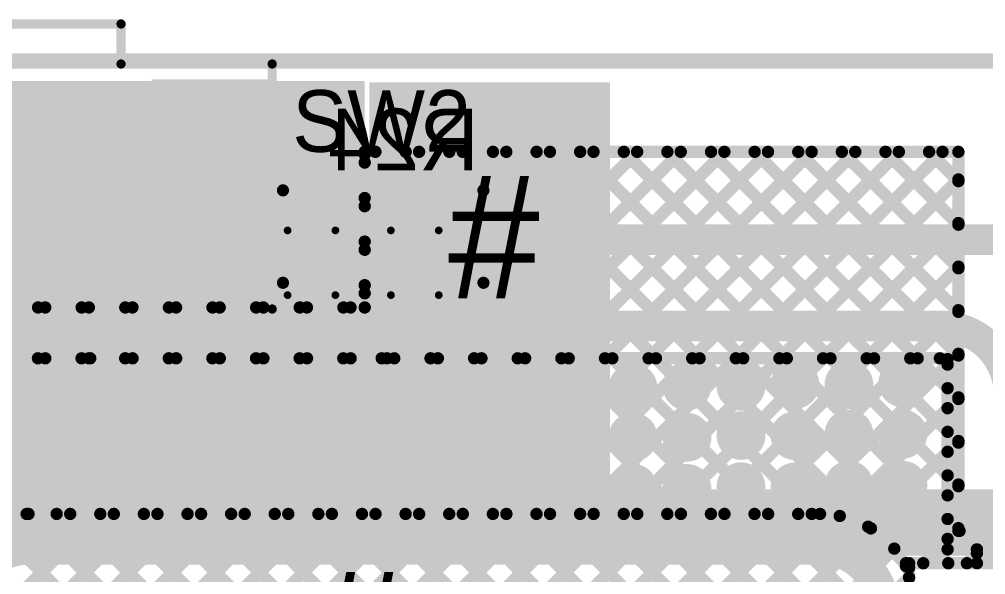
# Model space of a CAD drawing. Header units: millimetres. Extents: x 3.06 to 5.82, y 1.29 to 3.84.
# Drawn here: x 4.115 to 4.742, y 3.478 to 3.838 of the extents above; entities that cross this region are included whole.
import ezdxf

# ---------------------------------------------------------------- set-up
doc = ezdxf.new("R2010")
doc.units = ezdxf.units.MM
doc.header["$MEASUREMENT"] = 0
for name, color, linetype in [('BottomLayer', 5, 'Continuous'), ('BottomOverlay', 54, 'Continuous'), ('BottomPaste', 16, 'Continuous'), ('BottomSolder', 6, 'Continuous'), ('Mechanical13', 56, 'Continuous'), ('MultiLayer', 9, 'Continuous'), ('TopLayer', 1, 'Continuous'), ('TopOverlay', 2, 'Continuous'), ('TopPaste', 8, 'Continuous'), ('TopSolder', 216, 'Continuous'), ('ViaHoleLayer', 16, 'Continuous')]:
    doc.layers.add(name, color=color, linetype=linetype)

# ---------------------------------------------------------------- blocks, each defined once
blk = doc.blocks.new('C__0603_22')
at = {"layer": 'TopLayer'}
for points in [[(-0.045, 0.0175), (-0.045, -0.0175), (-0.015, 0.0175), (-0.015, -0.0175)], [(0.015, 0.0175), (0.015, -0.0175), (0.045, 0.0175), (0.045, -0.0175)]]:
    blk.add_solid(points, dxfattribs=at)
at = {"layer": 'TopOverlay', "const_width": 0.005}
for points in [[(-0.049, 0.021), (-0.018, 0.021)], [(-0.049, -0.021), (-0.049, 0.021)], [(0.018, 0.021), (0.049, 0.021)], [(0.049, -0.021), (0.049, 0.021)], [(-0.049, -0.021), (-0.018, -0.021)], [(0.018, -0.021), (0.049, -0.021)]]:
    blk.add_lwpolyline(points, dxfattribs=at)
at = {"layer": 'TopOverlay', "const_width": 0.0025}
for points in [[(-0.05025, 0.021, 1), (-0.04775, 0.021, 1)], [(-0.05025, 0.021, 1), (-0.04775, 0.021, 1)], [(-0.01925, 0.021, 1), (-0.01675, 0.021, 1)], [(0.01675, 0.021, 1), (0.01925, 0.021, 1)], [(0.04775, 0.021, 1), (0.05025, 0.021, 1)], [(0.04775, 0.021, 1), (0.05025, 0.021, 1)], [(-0.05025, -0.021, 1), (-0.04775, -0.021, 1)], [(-0.05025, -0.021, 1), (-0.04775, -0.021, 1)], [(-0.01925, -0.021, 1), (-0.01675, -0.021, 1)], [(0.01675, -0.021, 1), (0.01925, -0.021, 1)], [(0.04775, -0.021, 1), (0.05025, -0.021, 1)], [(0.04775, -0.021, 1), (0.05025, -0.021, 1)]]:
    blk.add_lwpolyline(points, format="xyb", close=True, dxfattribs=at)
at = {"layer": 'TopPaste'}
for points in [[(-0.045, 0.0175), (-0.045, -0.0175), (-0.015, 0.0175), (-0.015, -0.0175)], [(0.015, 0.0175), (0.015, -0.0175), (0.045, 0.0175), (0.045, -0.0175)]]:
    blk.add_solid(points, dxfattribs=at)
at = {"layer": 'TopSolder'}
for points in [[(-0.04736, 0.01986), (-0.04736, -0.01986), (-0.01264, 0.01986), (-0.01264, -0.01986)], [(0.01264, 0.01986), (0.01264, -0.01986), (0.04736, 0.01986), (0.04736, -0.01986)]]:
    blk.add_solid(points, dxfattribs=at)
blk = doc.blocks.new('RES_0805_B_75')
at = {"layer": 'BottomLayer'}
for points in [[(-0.06, -0.025), (-0.02, -0.025), (-0.06, 0.025), (-0.02, 0.025)], [(0.02, -0.025), (0.06, -0.025), (0.02, 0.025), (0.06, 0.025)]]:
    blk.add_solid(points, dxfattribs=at)
at = {"layer": 'BottomOverlay', "const_width": 0.00787}
for points in [[(-0.065, 0.03), (0.065, 0.03)], [(-0.065, -0.03), (-0.065, 0.03)], [(0.065, -0.03), (0.065, 0.03)], [(-0.065, -0.03), (0.065, -0.03)]]:
    blk.add_lwpolyline(points, dxfattribs=at)
at = {"layer": 'BottomOverlay', "const_width": 0.00394}
for points in [[(-0.06697, 0.03, 1), (-0.06303, 0.03, 1)], [(-0.06697, 0.03, 1), (-0.06303, 0.03, 1)], [(0.06303, 0.03, 1), (0.06697, 0.03, 1)], [(0.06303, 0.03, 1), (0.06697, 0.03, 1)], [(-0.06697, -0.03, 1), (-0.06303, -0.03, 1)], [(-0.06697, -0.03, 1), (-0.06303, -0.03, 1)], [(0.06303, -0.03, 1), (0.06697, -0.03, 1)], [(0.06303, -0.03, 1), (0.06697, -0.03, 1)]]:
    blk.add_lwpolyline(points, format="xyb", close=True, dxfattribs=at)
at = {"layer": 'BottomPaste'}
for points in [[(-0.06, -0.025), (-0.02, -0.025), (-0.06, 0.025), (-0.02, 0.025)], [(0.02, -0.025), (0.06, -0.025), (0.02, 0.025), (0.06, 0.025)]]:
    blk.add_solid(points, dxfattribs=at)
at = {"layer": 'BottomSolder'}
for points in [[(-0.064, -0.029), (-0.016, -0.029), (-0.064, 0.029), (-0.016, 0.029)], [(0.016, -0.029), (0.064, -0.029), (0.016, 0.029), (0.064, 0.029)]]:
    blk.add_solid(points, dxfattribs=at)
blk = doc.blocks.new('KSS221GLFS_101')
at = {"layer": 'TopLayer'}
for points in [[(-0.14076, -0.065), (-0.07383, -0.065), (-0.14076, 0.065), (-0.07383, 0.065)], [(0.07383, -0.065), (0.14076, -0.065), (0.07383, 0.065), (0.14076, 0.065)]]:
    blk.add_solid(points, dxfattribs=at)
at = {"layer": 'TopOverlay', "const_width": 0.006}
for points in [[(-0.148, 0.08), (-0.148, -0.079)], [(0.148, 0.08), (-0.148, 0.08)], [(0.148, 0.08), (0.148, -0.08)], [(-0.05, -0.079), (-0.148, -0.079)], [(-0.05, -0.079), (-0.05, -0.105)], [(0.148, -0.08), (0.05, -0.08)], [(0.05, -0.08), (0.05, -0.105)], [(0.05, -0.105), (-0.05, -0.105)]]:
    blk.add_lwpolyline(points, dxfattribs=at)
at = {"layer": 'TopOverlay', "const_width": 0.003}
for points in [[(-0.1495, 0.08, 1), (-0.1465, 0.08, 1)], [(-0.1495, 0.08, 1), (-0.1465, 0.08, 1)], [(0.1465, 0.08, 1), (0.1495, 0.08, 1)], [(0.1465, 0.08, 1), (0.1495, 0.08, 1)], [(-0.1495, -0.079, 1), (-0.1465, -0.079, 1)], [(-0.1495, -0.079, 1), (-0.1465, -0.079, 1)], [(-0.0515, -0.079, 1), (-0.0485, -0.079, 1)], [(-0.0515, -0.079, 1), (-0.0485, -0.079, 1)], [(0.0485, -0.08, 1), (0.0515, -0.08, 1)], [(0.0485, -0.08, 1), (0.0515, -0.08, 1)], [(0.1465, -0.08, 1), (0.1495, -0.08, 1)], [(0.1465, -0.08, 1), (0.1495, -0.08, 1)], [(-0.0515, -0.105, 1), (-0.0485, -0.105, 1)], [(-0.0515, -0.105, 1), (-0.0485, -0.105, 1)], [(0.0485, -0.105, 1), (0.0515, -0.105, 1)], [(0.0485, -0.105, 1), (0.0515, -0.105, 1)]]:
    blk.add_lwpolyline(points, format="xyb", close=True, dxfattribs=at)
at = {"layer": 'TopPaste'}
for points in [[(-0.14076, -0.065), (-0.07383, -0.065), (-0.14076, 0.065), (-0.07383, 0.065)], [(0.07383, -0.065), (0.14076, -0.065), (0.07383, 0.065), (0.14076, 0.065)]]:
    blk.add_solid(points, dxfattribs=at)
at = {"layer": 'TopSolder'}
for points in [[(-0.14476, -0.069), (-0.06983, -0.069), (-0.14476, 0.069), (-0.06983, 0.069)], [(0.06983, -0.069), (0.14476, -0.069), (0.06983, 0.069), (0.14476, 0.069)]]:
    blk.add_solid(points, dxfattribs=at)

msp = doc.modelspace()

# ---------------------------------------------------------------- linework, layer by layer
at = {"layer": 'BottomLayer'}
for points, const_width in [([(4.10909, 3.778, 1), (4.12091, 3.778, 1)], 0.01181), ([(4.13509, 3.778, 1), (4.14691, 3.778, 1)], 0.01181), ([(4.16109, 3.778, 1), (4.17291, 3.778, 1)], 0.01181), ([(4.39, 3.695, 1), (4.4, 3.695, 1)], 0.01), ([(4.74334, 3.695, 1), (4.75334, 3.695, 1)], 0.01), ([(4.74334, 3.695, 1), (4.75334, 3.695, 1)], 0.01), ([(4.156, 3.639, 1), (4.166, 3.639, 1)], 0.01), ([(4.707, 3.639, 1), (4.717, 3.639, 1)], 0.01), ([(4.707, 3.639, 1), (4.717, 3.639, 1)], 0.01), ([(4.12512, 3.618, 1), (4.12912, 3.618, 1)], 0.004), ([(4.12989, 3.618, 1), (4.13389, 3.618, 1)], 0.004), ([(4.1534, 3.618, 1), (4.1574, 3.618, 1)], 0.004), ([(4.15818, 3.618, 1), (4.16218, 3.618, 1)], 0.004), ([(4.159, 3.618, 1), (4.163, 3.618, 1)], 0.004), ([(4.159, 3.618, 1), (4.163, 3.618, 1)], 0.004), ([(4.159, 3.618, 1), (4.163, 3.618, 1)], 0.004), ([(4.18168, 3.618, 1), (4.18568, 3.618, 1)], 0.004), ([(4.18646, 3.618, 1), (4.19046, 3.618, 1)], 0.004), ([(4.20997, 3.618, 1), (4.21397, 3.618, 1)], 0.004), ([(4.21474, 3.618, 1), (4.21874, 3.618, 1)], 0.004), ([(4.23825, 3.618, 1), (4.24225, 3.618, 1)], 0.004), ([(4.24303, 3.618, 1), (4.24703, 3.618, 1)], 0.004), ([(4.26654, 3.618, 1), (4.27054, 3.618, 1)], 0.004), ([(4.27131, 3.618, 1), (4.27531, 3.618, 1)], 0.004), ([(4.29482, 3.618, 1), (4.29882, 3.618, 1)], 0.004), ([(4.2996, 3.618, 1), (4.3036, 3.618, 1)], 0.004), ([(4.32311, 3.618, 1), (4.32711, 3.618, 1)], 0.004), ([(4.32788, 3.618, 1), (4.33188, 3.618, 1)], 0.004), ([(4.348, 3.618, 1), (4.352, 3.618, 1)], 0.004), ([(4.348, 3.618, 1), (4.352, 3.618, 1)], 0.004), ([(4.348, 3.618, 1), (4.352, 3.618, 1)], 0.004), ([(4.35139, 3.618, 1), (4.35539, 3.618, 1)], 0.004), ([(4.35617, 3.618, 1), (4.36017, 3.618, 1)], 0.004), ([(4.37967, 3.618, 1), (4.38367, 3.618, 1)], 0.004), ([(4.38445, 3.618, 1), (4.38845, 3.618, 1)], 0.004), ([(4.40796, 3.618, 1), (4.41196, 3.618, 1)], 0.004), ([(4.41273, 3.618, 1), (4.41673, 3.618, 1)], 0.004), ([(4.43624, 3.618, 1), (4.44024, 3.618, 1)], 0.004), ([(4.44102, 3.618, 1), (4.44502, 3.618, 1)], 0.004), ([(4.46453, 3.618, 1), (4.46853, 3.618, 1)], 0.004), ([(4.4693, 3.618, 1), (4.4733, 3.618, 1)], 0.004), ([(4.49281, 3.618, 1), (4.49681, 3.618, 1)], 0.004), ([(4.49759, 3.618, 1), (4.50159, 3.618, 1)], 0.004), ([(4.5211, 3.618, 1), (4.5251, 3.618, 1)], 0.004), ([(4.52587, 3.618, 1), (4.52987, 3.618, 1)], 0.004), ([(4.54938, 3.618, 1), (4.55338, 3.618, 1)], 0.004), ([(4.55416, 3.618, 1), (4.55816, 3.618, 1)], 0.004), ([(4.57766, 3.618, 1), (4.58166, 3.618, 1)], 0.004), ([(4.58244, 3.618, 1), (4.58644, 3.618, 1)], 0.004), ([(4.60595, 3.618, 1), (4.60995, 3.618, 1)], 0.004), ([(4.61072, 3.618, 1), (4.61472, 3.618, 1)], 0.004), ([(4.63423, 3.618, 1), (4.63823, 3.618, 1)], 0.004), ([(4.63901, 3.618, 1), (4.64301, 3.618, 1)], 0.004), ([(4.66252, 3.618, 1), (4.66652, 3.618, 1)], 0.004), ([(4.66729, 3.618, 1), (4.67129, 3.618, 1)], 0.004), ([(4.6908, 3.618, 1), (4.6948, 3.618, 1)], 0.004), ([(4.69558, 3.618, 1), (4.69958, 3.618, 1)], 0.004), ([(4.71, 3.618, 1), (4.714, 3.618, 1)], 0.004), ([(4.71, 3.618, 1), (4.714, 3.618, 1)], 0.004), ([(4.715, 3.61747, 1), (4.719, 3.61747, 1)], 0.004), ([(4.715, 3.61747, 1), (4.719, 3.61747, 1)], 0.004), ([(4.715, 3.61391, 1), (4.719, 3.61391, 1)], 0.004), ([(4.40209, 3.598, 1), (4.41391, 3.598, 1)], 0.01181), ([(4.43709, 3.59789, 1), (4.44891, 3.59789, 1)], 0.01181), ([(4.47209, 3.599, 1), (4.48391, 3.599, 1)], 0.01181), ([(4.50709, 3.59889, 1), (4.51891, 3.59889, 1)], 0.01181), ([(4.54209, 3.6, 1), (4.55391, 3.6, 1)], 0.01181), ([(4.57709, 3.59989, 1), (4.58891, 3.59989, 1)], 0.01181), ([(4.61209, 3.601, 1), (4.62391, 3.601, 1)], 0.01181), ([(4.64709, 3.60089, 1), (4.65891, 3.60089, 1)], 0.01181), ([(4.68209, 3.602, 1), (4.69391, 3.602, 1)], 0.01181), ([(4.12209, 3.59522, 1), (4.13391, 3.59522, 1)], 0.01181), ([(4.15709, 3.59511, 1), (4.16891, 3.59511, 1)], 0.01181), ([(4.19209, 3.595, 1), (4.20391, 3.595, 1)], 0.01181), ([(4.22709, 3.59611, 1), (4.23891, 3.59611, 1)], 0.01181), ([(4.26209, 3.596, 1), (4.27391, 3.596, 1)], 0.01181), ([(4.29709, 3.59711, 1), (4.30891, 3.59711, 1)], 0.01181), ([(4.33209, 3.597, 1), (4.34391, 3.597, 1)], 0.01181), ([(4.36709, 3.59689, 1), (4.37891, 3.59689, 1)], 0.01181), ([(4.715, 3.59858, 1), (4.719, 3.59858, 1)], 0.004), ([(4.715, 3.58563, 1), (4.719, 3.58563, 1)], 0.004), ([(4.50709, 3.56689, 1), (4.51891, 3.56689, 1)], 0.01181), ([(4.54209, 3.56678, 1), (4.55391, 3.56678, 1)], 0.01181), ([(4.57709, 3.56789, 1), (4.58891, 3.56789, 1)], 0.01181), ([(4.61209, 3.56778, 1), (4.62391, 3.56778, 1)], 0.01181), ([(4.64709, 3.56889, 1), (4.65891, 3.56889, 1)], 0.01181), ([(4.68209, 3.56878, 1), (4.69391, 3.56878, 1)], 0.01181), ([(4.12209, 3.562, 1), (4.13391, 3.562, 1)], 0.01181), ([(4.15709, 3.56189, 1), (4.16891, 3.56189, 1)], 0.01181), ([(4.19209, 3.563, 1), (4.20391, 3.563, 1)], 0.01181), ([(4.22709, 3.56289, 1), (4.23891, 3.56289, 1)], 0.01181), ([(4.26209, 3.564, 1), (4.27391, 3.564, 1)], 0.01181), ([(4.29709, 3.56389, 1), (4.30891, 3.56389, 1)], 0.01181), ([(4.33209, 3.56378, 1), (4.34391, 3.56378, 1)], 0.01181), ([(4.36709, 3.56489, 1), (4.37891, 3.56489, 1)], 0.01181), ([(4.40209, 3.56478, 1), (4.41391, 3.56478, 1)], 0.01181), ([(4.43709, 3.56589, 1), (4.44891, 3.56589, 1)], 0.01181), ([(4.47209, 3.56578, 1), (4.48391, 3.56578, 1)], 0.01181), ([(4.715, 3.57029, 1), (4.719, 3.57029, 1)], 0.004), ([(4.715, 3.55735, 1), (4.719, 3.55735, 1)], 0.004), ([(4.64709, 3.53567, 1), (4.65891, 3.53567, 1)], 0.01181), ([(4.68209, 3.53555, 1), (4.69391, 3.53555, 1)], 0.01181), ([(4.12209, 3.52878, 1), (4.13391, 3.52878, 1)], 0.01181), ([(4.19209, 3.52978, 1), (4.20391, 3.52978, 1)], 0.01181), ([(4.22709, 3.52967, 1), (4.23891, 3.52967, 1)], 0.01181), ([(4.26209, 3.53078, 1), (4.27391, 3.53078, 1)], 0.01181), ([(4.29709, 3.53067, 1), (4.30891, 3.53067, 1)], 0.01181), ([(4.33209, 3.53055, 1), (4.34391, 3.53055, 1)], 0.01181), ([(4.36709, 3.53167, 1), (4.37891, 3.53167, 1)], 0.01181), ([(4.40209, 3.53155, 1), (4.41391, 3.53155, 1)], 0.01181), ([(4.43709, 3.53267, 1), (4.44891, 3.53267, 1)], 0.01181), ([(4.47209, 3.53255, 1), (4.48391, 3.53255, 1)], 0.01181), ([(4.50709, 3.53367, 1), (4.51891, 3.53367, 1)], 0.01181), ([(4.54209, 3.53355, 1), (4.55391, 3.53355, 1)], 0.01181), ([(4.57709, 3.53467, 1), (4.58891, 3.53467, 1)], 0.01181), ([(4.61209, 3.53455, 1), (4.62391, 3.53455, 1)], 0.01181), ([(4.715, 3.54201, 1), (4.719, 3.54201, 1)], 0.004), ([(4.15709, 3.52867, 1), (4.16891, 3.52867, 1)], 0.01181), ([(4.715, 3.52906, 1), (4.719, 3.52906, 1)], 0.004), ([(4.11777, 3.51699, 1), (4.12177, 3.51699, 1)], 0.004), ([(4.119, 3.517, 1), (4.123, 3.517, 1)], 0.004), ([(4.119, 3.517, 1), (4.123, 3.517, 1)], 0.004), ([(4.13725, 3.517, 1), (4.14125, 3.517, 1)], 0.004), ([(4.14604, 3.517, 1), (4.15004, 3.517, 1)], 0.004), ([(4.16554, 3.517, 1), (4.16954, 3.517, 1)], 0.004), ([(4.17432, 3.517, 1), (4.17832, 3.517, 1)], 0.004), ([(4.19382, 3.517, 1), (4.19782, 3.517, 1)], 0.004), ([(4.20261, 3.517, 1), (4.20661, 3.517, 1)], 0.004), ([(4.22211, 3.517, 1), (4.22611, 3.517, 1)], 0.004), ([(4.23089, 3.517, 1), (4.23489, 3.517, 1)], 0.004), ([(4.25039, 3.517, 1), (4.25439, 3.517, 1)], 0.004), ([(4.25918, 3.517, 1), (4.26318, 3.517, 1)], 0.004), ([(4.27867, 3.517, 1), (4.28267, 3.517, 1)], 0.004), ([(4.28746, 3.517, 1), (4.29146, 3.517, 1)], 0.004), ([(4.30696, 3.517, 1), (4.31096, 3.517, 1)], 0.004), ([(4.31574, 3.517, 1), (4.31974, 3.517, 1)], 0.004), ([(4.33524, 3.517, 1), (4.33924, 3.517, 1)], 0.004), ([(4.34403, 3.517, 1), (4.34803, 3.517, 1)], 0.004), ([(4.36353, 3.517, 1), (4.36753, 3.517, 1)], 0.004), ([(4.37231, 3.517, 1), (4.37631, 3.517, 1)], 0.004), ([(4.39181, 3.517, 1), (4.39581, 3.517, 1)], 0.004), ([(4.4006, 3.517, 1), (4.4046, 3.517, 1)], 0.004), ([(4.4201, 3.517, 1), (4.4241, 3.517, 1)], 0.004), ([(4.42888, 3.517, 1), (4.43288, 3.517, 1)], 0.004), ([(4.44838, 3.517, 1), (4.45238, 3.517, 1)], 0.004), ([(4.45717, 3.517, 1), (4.46117, 3.517, 1)], 0.004), ([(4.47666, 3.517, 1), (4.48066, 3.517, 1)], 0.004), ([(4.48545, 3.517, 1), (4.48945, 3.517, 1)], 0.004), ([(4.50495, 3.517, 1), (4.50895, 3.517, 1)], 0.004), ([(4.51373, 3.517, 1), (4.51773, 3.517, 1)], 0.004), ([(4.53323, 3.517, 1), (4.53723, 3.517, 1)], 0.004), ([(4.54202, 3.517, 1), (4.54602, 3.517, 1)], 0.004), ([(4.56152, 3.517, 1), (4.56552, 3.517, 1)], 0.004), ([(4.5703, 3.517, 1), (4.5743, 3.517, 1)], 0.004), ([(4.5898, 3.517, 1), (4.5938, 3.517, 1)], 0.004), ([(4.59859, 3.517, 1), (4.60259, 3.517, 1)], 0.004), ([(4.61809, 3.517, 1), (4.62209, 3.517, 1)], 0.004), ([(4.62687, 3.517, 1), (4.63087, 3.517, 1)], 0.004), ([(4.63227, 3.517, 1), (4.63627, 3.517, 1)], 0.004), ([(4.63227, 3.517, 1), (4.63627, 3.517, 1)], 0.004), ([(4.64505, 3.51568, 1), (4.64905, 3.51568, 1)], 0.004), ([(4.715, 3.51372, 1), (4.719, 3.51372, 1)], 0.004), ([(4.66346, 3.50869, 1), (4.66746, 3.50869, 1)], 0.004), ([(4.66527, 3.50762, 1), (4.66927, 3.50762, 1)], 0.004), ([(4.1155, 3.495, 1), (4.1265, 3.495, 1)], 0.011), ([(4.1155, 3.495, 1), (4.1265, 3.495, 1)], 0.011), ([(4.62877, 3.495, 1), (4.63977, 3.495, 1)], 0.011), ([(4.62877, 3.495, 1), (4.63977, 3.495, 1)], 0.011), ([(4.715, 3.50078, 1), (4.719, 3.50078, 1)], 0.004), ([(4.68042, 3.49448, 1), (4.68442, 3.49448, 1)], 0.004), ([(4.715, 3.494, 1), (4.719, 3.494, 1)], 0.004), ([(4.715, 3.494, 1), (4.719, 3.494, 1)], 0.004), ([(4.734, 3.494, 1), (4.738, 3.494, 1)], 0.004), ([(4.734, 3.494, 1), (4.738, 3.494, 1)], 0.004), ([(4.734, 3.49149, 1), (4.738, 3.49149, 1)], 0.004), ([(4.688, 3.485, 1), (4.692, 3.485, 1)], 0.004), ([(4.688, 3.48306, 1), (4.692, 3.48306, 1)], 0.004), ([(4.69922, 3.485, 1), (4.70322, 3.485, 1)], 0.004), ([(4.71544, 3.485, 1), (4.71944, 3.485, 1)], 0.004), ([(4.72751, 3.485, 1), (4.73151, 3.485, 1)], 0.004), ([(4.734, 3.485, 1), (4.738, 3.485, 1)], 0.004), ([(4.734, 3.485, 1), (4.738, 3.485, 1)], 0.004)]:
    msp.add_lwpolyline(points, format="xyb", close=True, dxfattribs=dict(at, const_width=const_width))
for points, const_width in [([(4.395, 3.695), (4.74834, 3.695)], 0.02), ([(4.161, 3.639), (4.712, 3.639)], 0.02), ([(4.043, 3.62204), (4.14804, 3.517)], 0.008), ([(4.043, 3.5056), (4.1554, 3.618)], 0.008), ([(4.043, 3.53388), (4.12712, 3.618)], 0.008), ([(4.043, 3.47732), (4.18368, 3.618)], 0.008), ([(4.06, 3.618), (4.161, 3.618)], 0.008), ([(4.07532, 3.618), (4.17632, 3.517)], 0.008), ([(4.10361, 3.618), (4.20461, 3.517)], 0.008), ([(4.11, 3.51603), (4.21197, 3.618)], 0.008), ([(4.13189, 3.618), (4.23289, 3.517)], 0.008), ([(4.13925, 3.517), (4.24025, 3.618)], 0.008), ([(4.16018, 3.618), (4.26118, 3.517)], 0.008), ([(4.161, 3.618), (4.35, 3.618)], 0.008), ([(4.161, 3.618), (4.35, 3.618)], 0.008), ([(4.16754, 3.517), (4.26854, 3.618)], 0.008), ([(4.18846, 3.618), (4.28946, 3.517)], 0.008), ([(4.19582, 3.517), (4.29682, 3.618)], 0.008), ([(4.21674, 3.618), (4.31774, 3.517)], 0.008), ([(4.22411, 3.517), (4.32511, 3.618)], 0.008), ([(4.24503, 3.618), (4.34603, 3.517)], 0.008), ([(4.25239, 3.517), (4.35339, 3.618)], 0.008), ([(4.27331, 3.618), (4.37431, 3.517)], 0.008), ([(4.28067, 3.517), (4.38167, 3.618)], 0.008), ([(4.3016, 3.618), (4.4026, 3.517)], 0.008), ([(4.30896, 3.517), (4.40996, 3.618)], 0.008), ([(4.32988, 3.618), (4.43088, 3.517)], 0.008), ([(4.33724, 3.517), (4.43824, 3.618)], 0.008), ([(4.35, 3.618), (4.712, 3.618)], 0.008), ([(4.35817, 3.618), (4.45917, 3.517)], 0.008), ([(4.36553, 3.517), (4.46653, 3.618)], 0.008), ([(4.38645, 3.618), (4.48745, 3.517)], 0.008), ([(4.39381, 3.517), (4.49481, 3.618)], 0.008), ([(4.41473, 3.618), (4.51573, 3.517)], 0.008), ([(4.4221, 3.517), (4.5231, 3.618)], 0.008), ([(4.44302, 3.618), (4.54402, 3.517)], 0.008), ([(4.45038, 3.517), (4.55138, 3.618)], 0.008), ([(4.4713, 3.618), (4.5723, 3.517)], 0.008), ([(4.47866, 3.517), (4.57966, 3.618)], 0.008), ([(4.49959, 3.618), (4.60059, 3.517)], 0.008), ([(4.50695, 3.517), (4.60795, 3.618)], 0.008), ([(4.52787, 3.618), (4.62887, 3.517)], 0.008), ([(4.53523, 3.517), (4.63623, 3.618)], 0.008), ([(4.55616, 3.618), (4.66546, 3.50869)], 0.008), ([(4.56352, 3.517), (4.66452, 3.618)], 0.008), ([(4.58444, 3.618), (4.71744, 3.485)], 0.008), ([(4.5918, 3.517), (4.6928, 3.618)], 0.008), ([(4.61272, 3.618), (4.717, 3.51372)], 0.008), ([(4.64101, 3.618), (4.717, 3.54201)], 0.008), ([(4.66929, 3.618), (4.717, 3.57029)], 0.008), ([(4.69758, 3.618), (4.717, 3.59858)], 0.008), ([(4.62009, 3.517), (4.717, 3.61391)], 0.008), ([(4.717, 3.494), (4.717, 3.61747)], 0.008), ([(4.043, 3.59375), (4.11977, 3.51699)], 0.008), ([(4.64705, 3.51568), (4.717, 3.58563)], 0.008), ([(4.66727, 3.50762), (4.717, 3.55735)], 0.008), ([(4.68242, 3.49448), (4.717, 3.52906)], 0.008), ([(4.121, 3.517), (4.63427, 3.517)], 0.008), ([(4.121, 3.495), (4.63427, 3.495)], 0.022), ([(4.70122, 3.485), (4.717, 3.50078)], 0.008), ([(4.717, 3.494), (4.736, 3.494)], 0.008), ([(4.736, 3.485), (4.736, 3.494)], 0.008), ([(4.72951, 3.485), (4.736, 3.49149)], 0.008), ([(4.69, 3.485), (4.736, 3.485)], 0.008)]:
    msp.add_lwpolyline(points, dxfattribs=dict(at, const_width=const_width))
for points, const_width in [([(4.74834, 3.695, -0.414214), (4.798, 3.64534)], 0.02), ([(4.712, 3.639, -0.414214), (4.757, 3.594)], 0.02), ([(4.712, 3.618, -0.052516), (4.717, 3.61747)], 0.008), ([(4.058, 3.454, -0.414214), (4.121, 3.517)], 0.008), ([(4.63427, 3.517, -0.280499), (4.69, 3.48306)], 0.008), ([(4.08, 3.454, -0.414214), (4.121, 3.495)], 0.022), ([(4.63427, 3.495, -0.414214), (4.675, 3.45427)], 0.022)]:
    msp.add_lwpolyline(points, format="xyb", dxfattribs=dict(at, const_width=const_width))
msp.add_solid([(4.071, 3.629), (4.339, 3.629), (4.071, 3.798), (4.339, 3.798)], dxfattribs=at)
at = {"layer": 'BottomSolder', "const_width": 0.01581}
for points in [[(4.10709, 3.778, 1), (4.12291, 3.778, 1)], [(4.13309, 3.778, 1), (4.14891, 3.778, 1)], [(4.15909, 3.778, 1), (4.17491, 3.778, 1)], [(4.54009, 3.6, 1), (4.55591, 3.6, 1)], [(4.61009, 3.601, 1), (4.62591, 3.601, 1)], [(4.64509, 3.60089, 1), (4.66091, 3.60089, 1)], [(4.68009, 3.602, 1), (4.69591, 3.602, 1)], [(4.12009, 3.59522, 1), (4.13591, 3.59522, 1)], [(4.15509, 3.59511, 1), (4.17091, 3.59511, 1)], [(4.19009, 3.595, 1), (4.20591, 3.595, 1)], [(4.22509, 3.59611, 1), (4.24091, 3.59611, 1)], [(4.26009, 3.596, 1), (4.27591, 3.596, 1)], [(4.29509, 3.59711, 1), (4.31091, 3.59711, 1)], [(4.33009, 3.597, 1), (4.34591, 3.597, 1)], [(4.36509, 3.59689, 1), (4.38091, 3.59689, 1)], [(4.40009, 3.598, 1), (4.41591, 3.598, 1)], [(4.43509, 3.59789, 1), (4.45091, 3.59789, 1)], [(4.47009, 3.599, 1), (4.48591, 3.599, 1)], [(4.50509, 3.59889, 1), (4.52091, 3.59889, 1)], [(4.57509, 3.59989, 1), (4.59091, 3.59989, 1)], [(4.64509, 3.56889, 1), (4.66091, 3.56889, 1)], [(4.68009, 3.56878, 1), (4.69591, 3.56878, 1)], [(4.19009, 3.563, 1), (4.20591, 3.563, 1)], [(4.22509, 3.56289, 1), (4.24091, 3.56289, 1)], [(4.26009, 3.564, 1), (4.27591, 3.564, 1)], [(4.29509, 3.56389, 1), (4.31091, 3.56389, 1)], [(4.33009, 3.56378, 1), (4.34591, 3.56378, 1)], [(4.36509, 3.56489, 1), (4.38091, 3.56489, 1)], [(4.40009, 3.56478, 1), (4.41591, 3.56478, 1)], [(4.43509, 3.56589, 1), (4.45091, 3.56589, 1)], [(4.47009, 3.56578, 1), (4.48591, 3.56578, 1)], [(4.50509, 3.56689, 1), (4.52091, 3.56689, 1)], [(4.54009, 3.56678, 1), (4.55591, 3.56678, 1)], [(4.57509, 3.56789, 1), (4.59091, 3.56789, 1)], [(4.61009, 3.56778, 1), (4.62591, 3.56778, 1)], [(4.12009, 3.562, 1), (4.13591, 3.562, 1)], [(4.15509, 3.56189, 1), (4.17091, 3.56189, 1)], [(4.36509, 3.53167, 1), (4.38091, 3.53167, 1)], [(4.40009, 3.53155, 1), (4.41591, 3.53155, 1)], [(4.43509, 3.53267, 1), (4.45091, 3.53267, 1)], [(4.47009, 3.53255, 1), (4.48591, 3.53255, 1)], [(4.50509, 3.53367, 1), (4.52091, 3.53367, 1)], [(4.54009, 3.53355, 1), (4.55591, 3.53355, 1)], [(4.57509, 3.53467, 1), (4.59091, 3.53467, 1)], [(4.61009, 3.53455, 1), (4.62591, 3.53455, 1)], [(4.64509, 3.53567, 1), (4.66091, 3.53567, 1)], [(4.68009, 3.53555, 1), (4.69591, 3.53555, 1)], [(4.12009, 3.52878, 1), (4.13591, 3.52878, 1)], [(4.15509, 3.52867, 1), (4.17091, 3.52867, 1)], [(4.19009, 3.52978, 1), (4.20591, 3.52978, 1)], [(4.22509, 3.52967, 1), (4.24091, 3.52967, 1)], [(4.26009, 3.53078, 1), (4.27591, 3.53078, 1)], [(4.29509, 3.53067, 1), (4.31091, 3.53067, 1)], [(4.33009, 3.53055, 1), (4.34591, 3.53055, 1)]]:
    msp.add_lwpolyline(points, format="xyb", close=True, dxfattribs=at)
at = {"layer": 'Mechanical13', "const_width": 0.01}
for points in [[(3.693, 3.811), (4.392, 3.811)], [(4.392, 3.811), (4.856, 3.811)]]:
    msp.add_lwpolyline(points, dxfattribs=at)
at = {"layer": 'Mechanical13', "const_width": 0.005}
msp.add_lwpolyline([(4.3895, 3.811, 1), (4.3945, 3.811, 1)], format="xyb", close=True, dxfattribs=at)
msp.add_lwpolyline([(4.3895, 3.811, 1), (4.3945, 3.811, 1)], format="xyb", close=True, dxfattribs=at)
at = {"layer": 'MultiLayer', "const_width": 0.01181}
for points in [[(4.10909, 3.778, 1), (4.12091, 3.778, 1)], [(4.13509, 3.778, 1), (4.14691, 3.778, 1)], [(4.16109, 3.778, 1), (4.17291, 3.778, 1)], [(4.40209, 3.598, 1), (4.41391, 3.598, 1)], [(4.43709, 3.59789, 1), (4.44891, 3.59789, 1)], [(4.47209, 3.599, 1), (4.48391, 3.599, 1)], [(4.50709, 3.59889, 1), (4.51891, 3.59889, 1)], [(4.54209, 3.6, 1), (4.55391, 3.6, 1)], [(4.57709, 3.59989, 1), (4.58891, 3.59989, 1)], [(4.61209, 3.601, 1), (4.62391, 3.601, 1)], [(4.64709, 3.60089, 1), (4.65891, 3.60089, 1)], [(4.68209, 3.602, 1), (4.69391, 3.602, 1)], [(4.12209, 3.59522, 1), (4.13391, 3.59522, 1)], [(4.15709, 3.59511, 1), (4.16891, 3.59511, 1)], [(4.19209, 3.595, 1), (4.20391, 3.595, 1)], [(4.22709, 3.59611, 1), (4.23891, 3.59611, 1)], [(4.26209, 3.596, 1), (4.27391, 3.596, 1)], [(4.29709, 3.59711, 1), (4.30891, 3.59711, 1)], [(4.33209, 3.597, 1), (4.34391, 3.597, 1)], [(4.36709, 3.59689, 1), (4.37891, 3.59689, 1)], [(4.50709, 3.56689, 1), (4.51891, 3.56689, 1)], [(4.54209, 3.56678, 1), (4.55391, 3.56678, 1)], [(4.57709, 3.56789, 1), (4.58891, 3.56789, 1)], [(4.61209, 3.56778, 1), (4.62391, 3.56778, 1)], [(4.64709, 3.56889, 1), (4.65891, 3.56889, 1)], [(4.68209, 3.56878, 1), (4.69391, 3.56878, 1)], [(4.12209, 3.562, 1), (4.13391, 3.562, 1)], [(4.15709, 3.56189, 1), (4.16891, 3.56189, 1)], [(4.19209, 3.563, 1), (4.20391, 3.563, 1)], [(4.22709, 3.56289, 1), (4.23891, 3.56289, 1)], [(4.26209, 3.564, 1), (4.27391, 3.564, 1)], [(4.29709, 3.56389, 1), (4.30891, 3.56389, 1)], [(4.33209, 3.56378, 1), (4.34391, 3.56378, 1)], [(4.36709, 3.56489, 1), (4.37891, 3.56489, 1)], [(4.40209, 3.56478, 1), (4.41391, 3.56478, 1)], [(4.43709, 3.56589, 1), (4.44891, 3.56589, 1)], [(4.47209, 3.56578, 1), (4.48391, 3.56578, 1)], [(4.64709, 3.53567, 1), (4.65891, 3.53567, 1)], [(4.68209, 3.53555, 1), (4.69391, 3.53555, 1)], [(4.12209, 3.52878, 1), (4.13391, 3.52878, 1)], [(4.19209, 3.52978, 1), (4.20391, 3.52978, 1)], [(4.22709, 3.52967, 1), (4.23891, 3.52967, 1)], [(4.26209, 3.53078, 1), (4.27391, 3.53078, 1)], [(4.29709, 3.53067, 1), (4.30891, 3.53067, 1)], [(4.33209, 3.53055, 1), (4.34391, 3.53055, 1)], [(4.36709, 3.53167, 1), (4.37891, 3.53167, 1)], [(4.40209, 3.53155, 1), (4.41391, 3.53155, 1)], [(4.43709, 3.53267, 1), (4.44891, 3.53267, 1)], [(4.47209, 3.53255, 1), (4.48391, 3.53255, 1)], [(4.50709, 3.53367, 1), (4.51891, 3.53367, 1)], [(4.54209, 3.53355, 1), (4.55391, 3.53355, 1)], [(4.57709, 3.53467, 1), (4.58891, 3.53467, 1)], [(4.61209, 3.53455, 1), (4.62391, 3.53455, 1)], [(4.15709, 3.52867, 1), (4.16891, 3.52867, 1)]]:
    msp.add_lwpolyline(points, format="xyb", close=True, dxfattribs=at)
at = {"layer": 'TopLayer'}
for points, const_width in [([(4.10909, 3.778, 1), (4.12091, 3.778, 1)], 0.01181), ([(4.13509, 3.778, 1), (4.14691, 3.778, 1)], 0.01181), ([(4.16109, 3.778, 1), (4.17291, 3.778, 1)], 0.01181), ([(4.337, 3.752, 1), (4.341, 3.752, 1)], 0.004), ([(4.337, 3.752, 1), (4.341, 3.752, 1)], 0.004), ([(4.337, 3.7503, 1), (4.341, 3.7503, 1)], 0.004), ([(4.34397, 3.752, 1), (4.34797, 3.752, 1)], 0.004), ([(4.36359, 3.752, 1), (4.36759, 3.752, 1)], 0.004), ([(4.37225, 3.752, 1), (4.37625, 3.752, 1)], 0.004), ([(4.39187, 3.752, 1), (4.39587, 3.752, 1)], 0.004), ([(4.40054, 3.752, 1), (4.40454, 3.752, 1)], 0.004), ([(4.42016, 3.752, 1), (4.42416, 3.752, 1)], 0.004), ([(4.42882, 3.752, 1), (4.43282, 3.752, 1)], 0.004), ([(4.44844, 3.752, 1), (4.45244, 3.752, 1)], 0.004), ([(4.45711, 3.752, 1), (4.46111, 3.752, 1)], 0.004), ([(4.47672, 3.752, 1), (4.48072, 3.752, 1)], 0.004), ([(4.48539, 3.752, 1), (4.48939, 3.752, 1)], 0.004), ([(4.50501, 3.752, 1), (4.50901, 3.752, 1)], 0.004), ([(4.51367, 3.752, 1), (4.51767, 3.752, 1)], 0.004), ([(4.53329, 3.752, 1), (4.53729, 3.752, 1)], 0.004), ([(4.54196, 3.752, 1), (4.54596, 3.752, 1)], 0.004), ([(4.56158, 3.752, 1), (4.56558, 3.752, 1)], 0.004), ([(4.57024, 3.752, 1), (4.57424, 3.752, 1)], 0.004), ([(4.58986, 3.752, 1), (4.59386, 3.752, 1)], 0.004), ([(4.59853, 3.752, 1), (4.60253, 3.752, 1)], 0.004), ([(4.61815, 3.752, 1), (4.62215, 3.752, 1)], 0.004), ([(4.62681, 3.752, 1), (4.63081, 3.752, 1)], 0.004), ([(4.64643, 3.752, 1), (4.65043, 3.752, 1)], 0.004), ([(4.6551, 3.752, 1), (4.6591, 3.752, 1)], 0.004), ([(4.67471, 3.752, 1), (4.67871, 3.752, 1)], 0.004), ([(4.68338, 3.752, 1), (4.68738, 3.752, 1)], 0.004), ([(4.703, 3.752, 1), (4.707, 3.752, 1)], 0.004), ([(4.71166, 3.752, 1), (4.71566, 3.752, 1)], 0.004), ([(4.722, 3.752, 1), (4.726, 3.752, 1)], 0.004), ([(4.722, 3.752, 1), (4.726, 3.752, 1)], 0.004), ([(4.337, 3.74503, 1), (4.341, 3.74503, 1)], 0.004), ([(4.722, 3.73405, 1), (4.726, 3.73405, 1)], 0.004), ([(4.722, 3.733, 1), (4.726, 3.733, 1)], 0.004), ([(4.337, 3.72202, 1), (4.341, 3.72202, 1)], 0.004), ([(4.337, 3.71675, 1), (4.341, 3.71675, 1)], 0.004), ([(4.722, 3.70577, 1), (4.726, 3.70577, 1)], 0.004), ([(4.722, 3.70471, 1), (4.726, 3.70471, 1)], 0.004), ([(4.337, 3.69373, 1), (4.341, 3.69373, 1)], 0.004), ([(4.337, 3.68846, 1), (4.341, 3.68846, 1)], 0.004), ([(4.722, 3.67748, 1), (4.726, 3.67748, 1)], 0.004), ([(4.722, 3.67643, 1), (4.726, 3.67643, 1)], 0.004), ([(4.337, 3.66545, 1), (4.341, 3.66545, 1)], 0.004), ([(4.337, 3.66018, 1), (4.341, 3.66018, 1)], 0.004), ([(4.12518, 3.651, 1), (4.12918, 3.651, 1)], 0.004), ([(4.12983, 3.651, 1), (4.13383, 3.651, 1)], 0.004), ([(4.15346, 3.651, 1), (4.15746, 3.651, 1)], 0.004), ([(4.15812, 3.651, 1), (4.16212, 3.651, 1)], 0.004), ([(4.18174, 3.651, 1), (4.18574, 3.651, 1)], 0.004), ([(4.1864, 3.651, 1), (4.1904, 3.651, 1)], 0.004), ([(4.21003, 3.651, 1), (4.21403, 3.651, 1)], 0.004), ([(4.21468, 3.651, 1), (4.21868, 3.651, 1)], 0.004), ([(4.23831, 3.651, 1), (4.24231, 3.651, 1)], 0.004), ([(4.24297, 3.651, 1), (4.24697, 3.651, 1)], 0.004), ([(4.2666, 3.651, 1), (4.2706, 3.651, 1)], 0.004), ([(4.27125, 3.651, 1), (4.27525, 3.651, 1)], 0.004), ([(4.29488, 3.651, 1), (4.29888, 3.651, 1)], 0.004), ([(4.29954, 3.651, 1), (4.30354, 3.651, 1)], 0.004), ([(4.32317, 3.651, 1), (4.32717, 3.651, 1)], 0.004), ([(4.32782, 3.651, 1), (4.33182, 3.651, 1)], 0.004), ([(4.337, 3.651, 1), (4.341, 3.651, 1)], 0.004), ([(4.337, 3.651, 1), (4.341, 3.651, 1)], 0.004), ([(4.722, 3.6492, 1), (4.726, 3.6492, 1)], 0.004), ([(4.722, 3.64815, 1), (4.726, 3.64815, 1)], 0.004), ([(4.722, 3.62091, 1), (4.726, 3.62091, 1)], 0.004), ([(4.722, 3.61986, 1), (4.726, 3.61986, 1)], 0.004), ([(4.40209, 3.598, 1), (4.41391, 3.598, 1)], 0.01181), ([(4.43709, 3.59789, 1), (4.44891, 3.59789, 1)], 0.01181), ([(4.47209, 3.599, 1), (4.48391, 3.599, 1)], 0.01181), ([(4.50709, 3.59889, 1), (4.51891, 3.59889, 1)], 0.01181), ([(4.54209, 3.6, 1), (4.55391, 3.6, 1)], 0.01181), ([(4.57709, 3.59989, 1), (4.58891, 3.59989, 1)], 0.01181), ([(4.61209, 3.601, 1), (4.62391, 3.601, 1)], 0.01181), ([(4.64709, 3.60089, 1), (4.65891, 3.60089, 1)], 0.01181), ([(4.68209, 3.602, 1), (4.69391, 3.602, 1)], 0.01181), ([(4.12209, 3.59522, 1), (4.13391, 3.59522, 1)], 0.01181), ([(4.15709, 3.59511, 1), (4.16891, 3.59511, 1)], 0.01181), ([(4.19209, 3.595, 1), (4.20391, 3.595, 1)], 0.01181), ([(4.22709, 3.59611, 1), (4.23891, 3.59611, 1)], 0.01181), ([(4.26209, 3.596, 1), (4.27391, 3.596, 1)], 0.01181), ([(4.29709, 3.59711, 1), (4.30891, 3.59711, 1)], 0.01181), ([(4.33209, 3.597, 1), (4.34391, 3.597, 1)], 0.01181), ([(4.36709, 3.59689, 1), (4.37891, 3.59689, 1)], 0.01181), ([(4.722, 3.59263, 1), (4.726, 3.59263, 1)], 0.004), ([(4.722, 3.59158, 1), (4.726, 3.59158, 1)], 0.004), ([(4.50709, 3.56689, 1), (4.51891, 3.56689, 1)], 0.01181), ([(4.54209, 3.56678, 1), (4.55391, 3.56678, 1)], 0.01181), ([(4.57709, 3.56789, 1), (4.58891, 3.56789, 1)], 0.01181), ([(4.61209, 3.56778, 1), (4.62391, 3.56778, 1)], 0.01181), ([(4.64709, 3.56889, 1), (4.65891, 3.56889, 1)], 0.01181), ([(4.68209, 3.56878, 1), (4.69391, 3.56878, 1)], 0.01181), ([(4.12209, 3.562, 1), (4.13391, 3.562, 1)], 0.01181), ([(4.15709, 3.56189, 1), (4.16891, 3.56189, 1)], 0.01181), ([(4.19209, 3.563, 1), (4.20391, 3.563, 1)], 0.01181), ([(4.22709, 3.56289, 1), (4.23891, 3.56289, 1)], 0.01181), ([(4.26209, 3.564, 1), (4.27391, 3.564, 1)], 0.01181), ([(4.29709, 3.56389, 1), (4.30891, 3.56389, 1)], 0.01181), ([(4.33209, 3.56378, 1), (4.34391, 3.56378, 1)], 0.01181), ([(4.36709, 3.56489, 1), (4.37891, 3.56489, 1)], 0.01181), ([(4.40209, 3.56478, 1), (4.41391, 3.56478, 1)], 0.01181), ([(4.43709, 3.56589, 1), (4.44891, 3.56589, 1)], 0.01181), ([(4.47209, 3.56578, 1), (4.48391, 3.56578, 1)], 0.01181), ([(4.722, 3.56435, 1), (4.726, 3.56435, 1)], 0.004), ([(4.722, 3.56329, 1), (4.726, 3.56329, 1)], 0.004), ([(4.64709, 3.53567, 1), (4.65891, 3.53567, 1)], 0.01181), ([(4.68209, 3.53555, 1), (4.69391, 3.53555, 1)], 0.01181), ([(4.12209, 3.52878, 1), (4.13391, 3.52878, 1)], 0.01181), ([(4.19209, 3.52978, 1), (4.20391, 3.52978, 1)], 0.01181), ([(4.22709, 3.52967, 1), (4.23891, 3.52967, 1)], 0.01181), ([(4.26209, 3.53078, 1), (4.27391, 3.53078, 1)], 0.01181), ([(4.29709, 3.53067, 1), (4.30891, 3.53067, 1)], 0.01181), ([(4.33209, 3.53055, 1), (4.34391, 3.53055, 1)], 0.01181), ([(4.36709, 3.53167, 1), (4.37891, 3.53167, 1)], 0.01181), ([(4.40209, 3.53155, 1), (4.41391, 3.53155, 1)], 0.01181), ([(4.43709, 3.53267, 1), (4.44891, 3.53267, 1)], 0.01181), ([(4.47209, 3.53255, 1), (4.48391, 3.53255, 1)], 0.01181), ([(4.50709, 3.53367, 1), (4.51891, 3.53367, 1)], 0.01181), ([(4.54209, 3.53355, 1), (4.55391, 3.53355, 1)], 0.01181), ([(4.57709, 3.53467, 1), (4.58891, 3.53467, 1)], 0.01181), ([(4.61209, 3.53455, 1), (4.62391, 3.53455, 1)], 0.01181), ([(4.15709, 3.52867, 1), (4.16891, 3.52867, 1)], 0.01181), ([(4.722, 3.53606, 1), (4.726, 3.53606, 1)], 0.004), ([(4.722, 3.53501, 1), (4.726, 3.53501, 1)], 0.004), ([(4.722, 3.50778, 1), (4.726, 3.50778, 1)], 0.004), ([(4.722, 3.50672, 1), (4.726, 3.50672, 1)], 0.004), ([(4.722, 3.506, 1), (4.726, 3.506, 1)], 0.004), ([(4.722, 3.506, 1), (4.726, 3.506, 1)], 0.004), ([(4.72272, 3.506, 1), (4.72672, 3.506, 1)], 0.004), ([(4.69, 3.485, 1), (4.694, 3.485, 1)], 0.004), ([(4.69, 3.485, 1), (4.694, 3.485, 1)], 0.004), ([(4.69, 3.48216, 1), (4.694, 3.48216, 1)], 0.004), ([(4.69922, 3.485, 1), (4.70322, 3.485, 1)], 0.004), ([(4.71544, 3.485, 1), (4.71944, 3.485, 1)], 0.004), ([(4.72751, 3.485, 1), (4.73151, 3.485, 1)], 0.004), ([(4.69, 3.47578, 1), (4.694, 3.47578, 1)], 0.004)]:
    msp.add_lwpolyline(points, format="xyb", close=True, dxfattribs=dict(at, const_width=const_width))
at = {"layer": 'TopLayer', "const_width": 0.008}
for points in [[(3.85647, 3.752), (4.21701, 3.39146)], [(3.88475, 3.752), (4.24113, 3.39562)], [(3.91304, 3.752), (4.26743, 3.39761)], [(3.94132, 3.752), (4.294, 3.39932)], [(4.132, 3.42489), (4.45911, 3.752)], [(4.132, 3.39661), (4.48739, 3.752)], [(4.16128, 3.39761), (4.51567, 3.752)], [(4.18956, 3.39761), (4.54396, 3.752)], [(4.20796, 3.38771), (4.57224, 3.752)], [(4.24613, 3.39761), (4.60053, 3.752)], [(4.27442, 3.39761), (4.62881, 3.752)], [(4.3081, 3.403), (4.6571, 3.752)], [(4.33638, 3.403), (4.68538, 3.752)], [(4.339, 3.752), (4.724, 3.752)], [(4.339, 3.66018), (4.43082, 3.752)], [(4.339, 3.71675), (4.37425, 3.752)], [(4.339, 3.68846), (4.40254, 3.752)], [(4.339, 3.74503), (4.34597, 3.752)], [(4.339, 3.651), (4.339, 3.752)], [(4.339, 3.7503), (4.83063, 3.25867)], [(4.36466, 3.403), (4.71366, 3.752)], [(4.36559, 3.752), (4.83063, 3.28696)], [(4.39387, 3.752), (4.692, 3.45387)], [(4.42216, 3.752), (4.692, 3.48216)], [(4.45044, 3.752), (4.71744, 3.485)], [(4.47872, 3.752), (4.724, 3.50672)], [(4.50701, 3.752), (4.724, 3.53501)], [(4.53529, 3.752), (4.724, 3.56329)], [(4.56358, 3.752), (4.724, 3.59158)], [(4.59186, 3.752), (4.724, 3.61986)], [(4.62015, 3.752), (4.724, 3.64815)], [(4.64843, 3.752), (4.724, 3.67643)], [(4.67671, 3.752), (4.724, 3.70471)], [(4.705, 3.752), (4.724, 3.733)], [(4.724, 3.506), (4.724, 3.752)], [(4.39295, 3.403), (4.724, 3.73405)], [(4.339, 3.72202), (4.83063, 3.23039)], [(4.42123, 3.403), (4.724, 3.70577)], [(4.339, 3.69373), (4.80273, 3.23)], [(4.44952, 3.403), (4.724, 3.67748)], [(4.339, 3.66545), (4.77445, 3.23)], [(3.94183, 3.461), (4.13183, 3.651)], [(3.97012, 3.461), (4.16012, 3.651)], [(3.9984, 3.461), (4.1884, 3.651)], [(4.02668, 3.461), (4.21668, 3.651)], [(4.05497, 3.461), (4.24497, 3.651)], [(4.061, 3.651), (4.339, 3.651)], [(4.07061, 3.651), (4.31861, 3.403)], [(4.08325, 3.461), (4.27325, 3.651)], [(4.09889, 3.651), (4.34689, 3.403)], [(4.11154, 3.461), (4.30154, 3.651)], [(4.12718, 3.651), (4.37518, 3.403)], [(4.132, 3.45318), (4.32982, 3.651)], [(4.15546, 3.651), (4.40346, 3.403)], [(4.18374, 3.651), (4.43174, 3.403)], [(4.21203, 3.651), (4.46003, 3.403)], [(4.24031, 3.651), (4.48831, 3.403)], [(4.2686, 3.651), (4.5166, 3.403)], [(4.29688, 3.651), (4.71788, 3.23)], [(4.32517, 3.651), (4.74617, 3.23)], [(4.4778, 3.403), (4.724, 3.6492)], [(4.50609, 3.403), (4.724, 3.62091)], [(4.523, 3.39163), (4.724, 3.59263)], [(4.523, 3.36335), (4.724, 3.56435)], [(4.523, 3.33506), (4.724, 3.53606)], [(4.70122, 3.485), (4.724, 3.50778)], [(4.724, 3.506), (5.617, 3.506)], [(4.72472, 3.506), (4.74572, 3.485)], [(4.72951, 3.485), (4.75051, 3.506)], [(4.692, 3.485), (4.83063, 3.485)], [(4.692, 3.426), (4.692, 3.485)], [(4.523, 3.30678), (4.692, 3.47578)]]:
    msp.add_lwpolyline(points, dxfattribs=at)
at = {"layer": 'TopLayer'}
for points in [[(4.072, 3.662), (4.328, 3.662), (4.072, 3.797), (4.328, 3.797)], [(4.342, 3.489), (4.498, 3.489), (4.342, 3.797), (4.498, 3.797)], [(3.407, 3.484), (4.498, 3.484), (3.407, 3.647), (4.498, 3.647)], [(4.401, 3.49), (5.593, 3.49), (4.401, 3.533), (5.593, 3.533)]]:
    msp.add_solid(points, dxfattribs=at)
at = {"layer": 'TopSolder', "const_width": 0.01581}
for points in [[(4.10709, 3.778, 1), (4.12291, 3.778, 1)], [(4.13309, 3.778, 1), (4.14891, 3.778, 1)], [(4.15909, 3.778, 1), (4.17491, 3.778, 1)], [(4.54009, 3.6, 1), (4.55591, 3.6, 1)], [(4.61009, 3.601, 1), (4.62591, 3.601, 1)], [(4.64509, 3.60089, 1), (4.66091, 3.60089, 1)], [(4.68009, 3.602, 1), (4.69591, 3.602, 1)], [(4.12009, 3.59522, 1), (4.13591, 3.59522, 1)], [(4.15509, 3.59511, 1), (4.17091, 3.59511, 1)], [(4.19009, 3.595, 1), (4.20591, 3.595, 1)], [(4.22509, 3.59611, 1), (4.24091, 3.59611, 1)], [(4.26009, 3.596, 1), (4.27591, 3.596, 1)], [(4.29509, 3.59711, 1), (4.31091, 3.59711, 1)], [(4.33009, 3.597, 1), (4.34591, 3.597, 1)], [(4.36509, 3.59689, 1), (4.38091, 3.59689, 1)], [(4.40009, 3.598, 1), (4.41591, 3.598, 1)], [(4.43509, 3.59789, 1), (4.45091, 3.59789, 1)], [(4.47009, 3.599, 1), (4.48591, 3.599, 1)], [(4.50509, 3.59889, 1), (4.52091, 3.59889, 1)], [(4.57509, 3.59989, 1), (4.59091, 3.59989, 1)], [(4.64509, 3.56889, 1), (4.66091, 3.56889, 1)], [(4.68009, 3.56878, 1), (4.69591, 3.56878, 1)], [(4.19009, 3.563, 1), (4.20591, 3.563, 1)], [(4.22509, 3.56289, 1), (4.24091, 3.56289, 1)], [(4.26009, 3.564, 1), (4.27591, 3.564, 1)], [(4.29509, 3.56389, 1), (4.31091, 3.56389, 1)], [(4.33009, 3.56378, 1), (4.34591, 3.56378, 1)], [(4.36509, 3.56489, 1), (4.38091, 3.56489, 1)], [(4.40009, 3.56478, 1), (4.41591, 3.56478, 1)], [(4.43509, 3.56589, 1), (4.45091, 3.56589, 1)], [(4.47009, 3.56578, 1), (4.48591, 3.56578, 1)], [(4.50509, 3.56689, 1), (4.52091, 3.56689, 1)], [(4.54009, 3.56678, 1), (4.55591, 3.56678, 1)], [(4.57509, 3.56789, 1), (4.59091, 3.56789, 1)], [(4.61009, 3.56778, 1), (4.62591, 3.56778, 1)], [(4.12009, 3.562, 1), (4.13591, 3.562, 1)], [(4.15509, 3.56189, 1), (4.17091, 3.56189, 1)], [(4.36509, 3.53167, 1), (4.38091, 3.53167, 1)], [(4.40009, 3.53155, 1), (4.41591, 3.53155, 1)], [(4.43509, 3.53267, 1), (4.45091, 3.53267, 1)], [(4.47009, 3.53255, 1), (4.48591, 3.53255, 1)], [(4.50509, 3.53367, 1), (4.52091, 3.53367, 1)], [(4.54009, 3.53355, 1), (4.55591, 3.53355, 1)], [(4.57509, 3.53467, 1), (4.59091, 3.53467, 1)], [(4.61009, 3.53455, 1), (4.62591, 3.53455, 1)], [(4.64509, 3.53567, 1), (4.66091, 3.53567, 1)], [(4.68009, 3.53555, 1), (4.69591, 3.53555, 1)], [(4.12009, 3.52878, 1), (4.13591, 3.52878, 1)], [(4.15509, 3.52867, 1), (4.17091, 3.52867, 1)], [(4.19009, 3.52978, 1), (4.20591, 3.52978, 1)], [(4.22509, 3.52967, 1), (4.24091, 3.52967, 1)], [(4.26009, 3.53078, 1), (4.27591, 3.53078, 1)], [(4.29509, 3.53067, 1), (4.31091, 3.53067, 1)], [(4.33009, 3.53055, 1), (4.34591, 3.53055, 1)]]:
    msp.add_lwpolyline(points, format="xyb", close=True, dxfattribs=at)
at = {"layer": 'ViaHoleLayer', "const_width": 0.00787}
for points in [[(4.11106, 3.778, 1), (4.11894, 3.778, 1)], [(4.13706, 3.778, 1), (4.14494, 3.778, 1)], [(4.16306, 3.778, 1), (4.17094, 3.778, 1)], [(4.68406, 3.602, 1), (4.69194, 3.602, 1)], [(4.22906, 3.59611, 1), (4.23694, 3.59611, 1)], [(4.26406, 3.596, 1), (4.27194, 3.596, 1)], [(4.29906, 3.59711, 1), (4.30694, 3.59711, 1)], [(4.33406, 3.597, 1), (4.34194, 3.597, 1)], [(4.36906, 3.59689, 1), (4.37694, 3.59689, 1)], [(4.40406, 3.598, 1), (4.41194, 3.598, 1)], [(4.43906, 3.59789, 1), (4.44694, 3.59789, 1)], [(4.47406, 3.599, 1), (4.48194, 3.599, 1)], [(4.50906, 3.59889, 1), (4.51694, 3.59889, 1)], [(4.54406, 3.6, 1), (4.55194, 3.6, 1)], [(4.57906, 3.59989, 1), (4.58694, 3.59989, 1)], [(4.61406, 3.601, 1), (4.62194, 3.601, 1)], [(4.64906, 3.60089, 1), (4.65694, 3.60089, 1)], [(4.12406, 3.59522, 1), (4.13194, 3.59522, 1)], [(4.15906, 3.59511, 1), (4.16694, 3.59511, 1)], [(4.19406, 3.595, 1), (4.20194, 3.595, 1)], [(4.26406, 3.564, 1), (4.27194, 3.564, 1)], [(4.36906, 3.56489, 1), (4.37694, 3.56489, 1)], [(4.40406, 3.56478, 1), (4.41194, 3.56478, 1)], [(4.43906, 3.56589, 1), (4.44694, 3.56589, 1)], [(4.47406, 3.56578, 1), (4.48194, 3.56578, 1)], [(4.50906, 3.56689, 1), (4.51694, 3.56689, 1)], [(4.54406, 3.56678, 1), (4.55194, 3.56678, 1)], [(4.57906, 3.56789, 1), (4.58694, 3.56789, 1)], [(4.61406, 3.56778, 1), (4.62194, 3.56778, 1)], [(4.64906, 3.56889, 1), (4.65694, 3.56889, 1)], [(4.68406, 3.56878, 1), (4.69194, 3.56878, 1)], [(4.12406, 3.562, 1), (4.13194, 3.562, 1)], [(4.15906, 3.56189, 1), (4.16694, 3.56189, 1)], [(4.19406, 3.563, 1), (4.20194, 3.563, 1)], [(4.22906, 3.56289, 1), (4.23694, 3.56289, 1)], [(4.29906, 3.56389, 1), (4.30694, 3.56389, 1)], [(4.33406, 3.56378, 1), (4.34194, 3.56378, 1)], [(4.43906, 3.53267, 1), (4.44694, 3.53267, 1)], [(4.50906, 3.53367, 1), (4.51694, 3.53367, 1)], [(4.54406, 3.53355, 1), (4.55194, 3.53355, 1)], [(4.57906, 3.53467, 1), (4.58694, 3.53467, 1)], [(4.61406, 3.53455, 1), (4.62194, 3.53455, 1)], [(4.64906, 3.53567, 1), (4.65694, 3.53567, 1)], [(4.68406, 3.53555, 1), (4.69194, 3.53555, 1)], [(4.12406, 3.52878, 1), (4.13194, 3.52878, 1)], [(4.15906, 3.52867, 1), (4.16694, 3.52867, 1)], [(4.19406, 3.52978, 1), (4.20194, 3.52978, 1)], [(4.22906, 3.52967, 1), (4.23694, 3.52967, 1)], [(4.26406, 3.53078, 1), (4.27194, 3.53078, 1)], [(4.29906, 3.53067, 1), (4.30694, 3.53067, 1)], [(4.33406, 3.53055, 1), (4.34194, 3.53055, 1)], [(4.36906, 3.53167, 1), (4.37694, 3.53167, 1)], [(4.40406, 3.53155, 1), (4.41194, 3.53155, 1)], [(4.47406, 3.53255, 1), (4.48194, 3.53255, 1)]]:
    msp.add_lwpolyline(points, format="xyb", close=True, dxfattribs=at)

# ---------------------------------------------------------------- block references
for name, p, rotation in [('KSS221GLFS_101', (4.131, 3.73), 180), ('RES_0805_B_75', (4.351, 3.697), 360), ('C__0603_22', (4.338, 3.68), 360)]:
    msp.add_blockref(name, p, dxfattribs=dict(rotation=rotation))

# ---------------------------------------------------------------- texts
at = {"layer": 'BottomOverlay', "text_generation_flag": 2}
msp.add_text('R24', height=0.04, dxfattribs=at).set_placement((4.413, 3.74))
at = {"layer": 'TopOverlay'}
for s, height, p in [('SW2', 0.04, (4.292, 3.752)), ('#', 0.08, (4.393, 3.65686)), ('#', 0.08, (4.305, 3.39986))]:
    msp.add_text(s, height=height, dxfattribs=at).set_placement(p)

doc.saveas('drawing.dxf')
